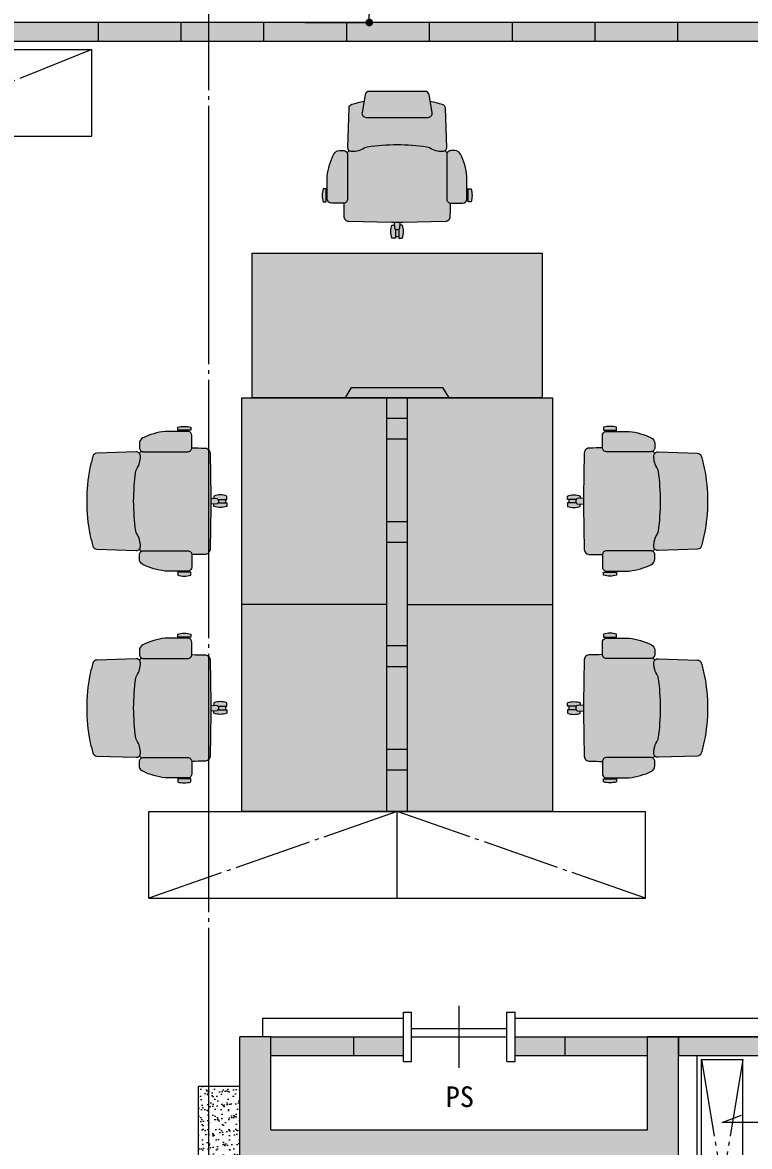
# Model space of a CAD drawing. Header units: millimetres. Extents: x 11317 to 32317, y 8490 to 23340.
# Drawn here: x 17971 to 21483, y 14058 to 19493 of the extents above; entities that cross this region are included whole.
import ezdxf

# ---------------------------------------------------------------- set-up
doc = ezdxf.new("R2010")
doc.units = ezdxf.units.MM
doc.header["$LTSCALE"] = 25
doc.linetypes.add('1点鎖線15', pattern=[18, 15, -1.125, 0.75, -1.125])
doc.linetypes.add('JIS_08_50', pattern=[53, 50, -1.125, 0.75, -1.125])
for name, color, linetype, lineweight in [('基準線', 1, 'JIS_08_50', 5), ('壁', 4, 'Continuous', 9), ('室名', 2, 'Continuous', 0), ('家具', 6, 'Continuous', 5), ('建具', 2, 'Continuous', 5), ('植栽', 3, 'Continuous', 9), ('設備', 8, 'Continuous', 5), ('間仕切', 2, 'Continuous', 5)]:
    doc.layers.add(name, color=color, linetype=linetype, lineweight=lineweight)
doc.layers.add('文字', color=2, linetype='Continuous')
doc.styles.get("Standard").update_dxf_attribs({"font": 'MS Mincho.ttf', "width": 0.8})
doc.styles.add('ゴシック', font='MS Gothic.ttf')
doc.dimstyles.new('1-50', dxfattribs={"dimscale": 50, "dimtxt": 3, "dimasz": 0.75, "dimexe": 0, "dimexo": 0.5, "dimgap": 0.25, "dimtad": 1, "dimdec": 0, "dimdsep": 46, "dimlunit": 6, "dimtxsty": 'ゴシック', "dimblk1": 'DOT', "dimblk2": 'DOT', "dimsah": 1, "dimcen": 0.75, "dimadec": 0, "dimazin": 0, "dimtfac": 1, "dimtdec": 0, "dimtmove": 2, "dimatfit": 3, "dimldrblk": 'DOT', "dimfxl": 0, "dimtolj": 1, "dimtzin": 0, "dimlwd": 5, "dimlwe": 5, "dimarcsym": 0})

# ---------------------------------------------------------------- blocks, each defined once
blk = doc.blocks.new('フリーアクセス3_p（CAD素材.com）')
at = {"color": 0, "linetype": 'ByBlock', "lineweight": -2}
for p, q in [((650, 220), (700, 250)), ((650, -220), (650, 220)), ((700, -250), (650, -220))]:
    blk.add_line(p, q, dxfattribs=at)
blk.add_lwpolyline([(700, 700), (700, -700), (0, -700), (0, 700)], close=True, dxfattribs=at)
blk = doc.blocks.new('*U18')
at = {"color": 0, "linetype": 'ByBlock', "lineweight": -2}
for points in [[(0, 600, -0.047458), (160.1, 584.2, -0.020178), (218.1, 569.5, -0.319451), (232.2, 551.2), (238.4, 361.1, -0.417291), (218.8, 340.4, -0.151809), (156.7, 358.2, 0.113964), (144.1, 362.9, 0.028395), (0, 373, 0.028395), (-144.1, 362.9, 0.113964), (-156.7, 358.2, -0.151809), (-218.8, 340.4, -0.417291), (-238.4, 361.1), (-232.2, 551.2, -0.319451), (-218.1, 569.5, -0.020178), (-160.1, 584.2, -0.047458)], [(-279.2, 345.2), (-259.4, 345.2, -0.414214), (-239.4, 325.2), (-239.4, 111.7, -0.414214), (-259.4, 91.7), (-317.7, 91.7, -0.371125), (-337.5, 108.7), (-337.5, 221, -0.087014), (-306.1, 328.5, -0.285598)], [(279.2, 345.2), (259.4, 345.2, 0.414214), (239.4, 325.2), (239.4, 111.7, 0.414214), (259.4, 91.7), (317.7, 91.7, 0.371125), (337.5, 108.7), (337.5, 221, 0.087014), (306.1, 328.5, 0.285598)]]:
    blk.add_lwpolyline(points, format="xyb", close=True, dxfattribs=at)
for points in [[(-231.6, 345.5, 0.036161), (-241.8, 334.8)], [(231.6, 345.5, -0.036161), (241.8, 334.8)], [(-337.5, 160.1), (-357.7, 160.1, 0.132155), (-357.7, 97.5), (-343.1, 97.5), (-343.1, 160.1)], [(337.5, 160.1), (357.7, 160.1, -0.132155), (357.7, 97.5), (343.1, 97.5), (343.1, 160.1)], [(-258.2, 91.8, -0.002949), (-257, 30.8, 0.426675), (-233.1, 3.9), (-26.8, 0), (26.8, 0), (233.1, 3.9, 0.426675), (257, 30.8, -0.002949), (258.2, 91.8)], [(-14.5, 0), (-12.9, -29.8, 0.271847), (0, -36.8, 0.271847), (12.9, -29.8), (14.5, 0)], [(-8.5, -34.4), (-8.5, -77.2), (-25, -77.2, -0.186325), (-25, -15), (-13.7, -15)], [(8.5, -34.4), (8.5, -77.2), (25, -77.2, 0.186325), (25, -15), (13.7, -15)]]:
    blk.add_lwpolyline(points, format="xyb", dxfattribs=at)
for points in [[(-337.2, 107.3), (-343.1, 107.3)], [(337.2, 107.3), (343.1, 107.3)], [(-8.5, -70.1), (8.5, -70.1)]]:
    blk.add_lwpolyline(points, dxfattribs=at)
blk = doc.blocks.new('*U19')
at = {"color": 0, "linetype": 'ByBlock', "lineweight": -2}
for points in [[(134.8, 631.8), (-134.8, 631.8, 0.363756), (-154.5, 615.2), (-169.6, 529.7, 0.466538), (-149.9, 506.2), (149.9, 506.2, 0.466538), (169.6, 529.7), (154.5, 615.2, 0.363756), (134.8, 631.8)], [(159.9, 584.2, -0.000032), (160.1, 584.2, -0.020178), (218.1, 569.5, -0.319451), (232.2, 551.2), (238.4, 361.1, -0.417291), (218.8, 340.4, -0.151809), (156.7, 358.2, 0.113964), (144.1, 362.9, 0.028395), (0, 373, 0.028395), (-144.1, 362.9, 0.113964), (-156.7, 358.2, -0.151809), (-218.8, 340.4, -0.417291), (-238.4, 361.1), (-232.2, 551.2, -0.319451), (-218.1, 569.5, -0.020178), (-160.1, 584.2, -0.000032), (-159.9, 584.2)], [(-231.6, 345.5, 0.036161), (-241.8, 334.8)], [(231.6, 345.5, -0.036161), (241.8, 334.8)], [(-337.5, 160.1), (-357.7, 160.1, 0.132155), (-357.7, 97.5), (-343.1, 97.5), (-343.1, 160.1)], [(337.5, 160.1), (357.7, 160.1, -0.132155), (357.7, 97.5), (343.1, 97.5), (343.1, 160.1)], [(-258.2, 91.8, -0.002949), (-257, 30.8, 0.426675), (-233.1, 3.9), (-26.8, 0), (26.8, 0), (233.1, 3.9, 0.426675), (257, 30.8, -0.002949), (258.2, 91.8)], [(-14.5, 0), (-12.9, -29.8, 0.271847), (0, -36.8, 0.271847), (12.9, -29.8), (14.5, 0)], [(-8.5, -34.4), (-8.5, -77.2), (-25, -77.2, -0.186325), (-25, -15), (-13.7, -15)], [(8.5, -34.4), (8.5, -77.2), (25, -77.2, 0.186325), (25, -15), (13.7, -15)]]:
    blk.add_lwpolyline(points, format="xyb", dxfattribs=at)
for points in [[(-279.2, 345.2), (-259.4, 345.2, -0.414214), (-239.4, 325.2), (-239.4, 111.7, -0.414214), (-259.4, 91.7), (-317.7, 91.7, -0.371125), (-337.5, 108.7), (-337.5, 221, -0.087014), (-306.1, 328.5, -0.285598)], [(279.2, 345.2), (259.4, 345.2, 0.414214), (239.4, 325.2), (239.4, 111.7, 0.414214), (259.4, 91.7), (317.7, 91.7, 0.371125), (337.5, 108.7), (337.5, 221, 0.087014), (306.1, 328.5, 0.285598)]]:
    blk.add_lwpolyline(points, format="xyb", close=True, dxfattribs=at)
for points in [[(-337.2, 107.3), (-343.1, 107.3)], [(337.2, 107.3), (343.1, 107.3)], [(-8.5, -70.1), (8.5, -70.1)]]:
    blk.add_lwpolyline(points, dxfattribs=at)
blk = doc.blocks.new('_Dot')
at = {"color": 0, "linetype": 'ByBlock', "lineweight": -2}
blk.add_line((-0.5, 0), (-1, 0), dxfattribs=at)
at = {"color": 0, "linetype": 'ByBlock', "const_width": 0.5}
blk.add_lwpolyline([(-0.25, 0, 1), (0.25, 0, 1)], format="xyb", close=True, dxfattribs=at)
blk = doc.blocks.new('*D43')
at = {"layer": 'Defpoints', "color": 0, "transparency": 16777216}
for p in [(19309.7, 20293.1), (19309.7, 19493.1), (19646.2, 19493.1)]:
    blk.add_point(p, dxfattribs=at)
at = {"layer": '文字', "color": 0, "lineweight": 5, "transparency": 16777216}
for p, q in [((19334.7, 20293.1), (19646.2, 20293.1)), ((19646.2, 20255.6), (19646.2, 19530.6)), ((19334.7, 19493.1), (19646.2, 19493.1))]:
    blk.add_line(p, q, dxfattribs=at)
at = {"layer": '文字', "color": 0, "lineweight": 5, "transparency": 16777216, "xscale": 37.5, "yscale": 37.5, "zscale": 37.5}
for p, rotation in [((19646.2, 20293.1), 90), ((19646.2, 19493.1), 270)]:
    blk.add_blockref('_Dot', p, dxfattribs=dict(at, rotation=rotation))
at = {"layer": '文字', "color": 0, "transparency": 16777216, "insert": (19558.7, 19893.1), "char_height": 150, "attachment_point": 5, "rotation": 90}
blk.add_mtext('\\A1;800', dxfattribs=at)
blk = doc.blocks.new('デスク３')
at = {"color": 0, "linetype": 'ByBlock', "lineweight": -2}
blk.add_lwpolyline([(1500, -2000), (0, -2000), (0, 0), (1500, 0)], close=True, dxfattribs=at)
for points in [[(700, -2000), (700, 0)], [(800, -2000), (800, 0)], [(800, -100), (700, -100)], [(800, -200), (700, -200)], [(800, -600), (700, -600)], [(800, -700), (700, -700)], [(700, -1000), (0, -1000)], [(800, -1000), (1500, -1000)], [(800, -1200), (700, -1200)], [(800, -1300), (700, -1300)], [(800, -1700), (700, -1700)], [(800, -1800), (700, -1800)]]:
    blk.add_lwpolyline(points, dxfattribs=at)

msp = doc.modelspace()

# ---------------------------------------------------------------- hatches: boundary and pattern name
at = {"layer": '壁', "transparency": 33554559}
h = msp.add_hatch(color=256, dxfattribs=at)
h.dxf.hatch_style = 1
h.paths.add_polyline_path([(18570.6, 12663.1), (18570.6, 12213.1), (18330.6, 12213.1), (18330.6, 12063.1), (19170.6, 12063.1), (19170.6, 12363.1), (19555.6, 12363.1), (19650.6, 12513.1), (19170.6, 12513.1), (19170.6, 13988.1), (20990.6, 13988.1), (20990.6, 12513.1), (20510.6, 12513.1), (20605.6, 12363.1), (20990.6, 12363.1), (20990.6, 12063.1), (21140.6, 12063.1), (21140.6, 14588.1), (20990.6, 14588.1), (20990.6, 14138.1), (19170.6, 14138.1), (19170.6, 14588.1), (19020.6, 14588.1), (19020.6, 12663.1)])
at = {"layer": '家具', "transparency": 33554483}
h = msp.add_hatch(color=256, dxfattribs=at)
h.dxf.hatch_style = 1
h.paths.add_polyline_path([(19422.8, 18688.3, 0.132155), (19422.8, 18625.7), (19437.4, 18625.7), (19437.4, 18688.3)])
h.paths.add_polyline_path([(19437.4, 18688.3), (19437.4, 18635.4), (19443.4, 18635.4, -0.018643), (19443.1, 18636.9), (19443.1, 18688.3)])
h.paths.add_polyline_path([(19443.1, 18749.1), (19443.1, 18636.9, 0.371125), (19462.9, 18619.9), (19521.2, 18619.9, 0.414214), (19541.2, 18639.9), (19541.2, 18853.4, 0.414214), (19521.2, 18873.4), (19501.4, 18873.4, 0.285598), (19474.5, 18856.6, 0.087014)])
h.paths.add_polyline_path([(19636.5, 18891.1, 0.113964), (19623.8, 18886.4, -0.151809), (19561.8, 18868.6, -0.177664), (19548.9, 18873.6, 0.036161), (19538.8, 18863, -0.125689), (19541.2, 18853.4), (19541.2, 18639.9, -0.397284), (19522.4, 18619.9, -0.002949), (19523.6, 18558.9, 0.426675), (19547.5, 18532.1), (19753.8, 18528.1), (19807.4, 18528.1), (20013.6, 18532.1, 0.426675), (20037.6, 18558.9, -0.002949), (20038.8, 18619.9, -0.397284), (20020, 18639.9), (20020, 18853.4, -0.125689), (20022.4, 18863, 0.036161), (20012.2, 18873.6, -0.177664), (19999.4, 18868.6, -0.151809), (19937.3, 18886.4, 0.113964), (19924.7, 18891.1, 0.028395), (19780.6, 18901.1, 0.028395)])
h.paths.add_polyline_path([(19611, 19057.9), (19620.6, 19112.4, 0.000032), (19620.5, 19112.3, 0.020178), (19562.5, 19097.7, 0.321753), (19548.4, 19079.1), (19542.2, 18889.2, 0.417291), (19561.8, 18868.6, 0.151809), (19623.8, 18886.4, -0.113964), (19636.5, 18891.1, -0.028395), (19780.6, 18901.1, -0.028395), (19924.7, 18891.1, -0.113964), (19937.3, 18886.4, 0.151809), (19999.4, 18868.6, 0.417291), (20019, 18889.2), (20012.8, 19079.3, 0.319451), (19998.6, 19097.7, 0.020178), (19940.6, 19112.3, 0.000032), (19940.5, 19112.4), (19950.2, 19057.9, -0.466538), (19930.5, 19034.4), (19630.7, 19034.4, -0.466538)])
h.paths.add_polyline_path([(19645.8, 19159.9, 0.363756), (19626.1, 19143.4), (19611, 19057.9, 0.466538), (19630.7, 19034.4), (19930.5, 19034.4, 0.466538), (19950.2, 19057.9), (19935, 19143.4, 0.363756), (19915.3, 19159.9)])
h.paths.add_polyline_path([(20059.7, 18873.4), (20040, 18873.4, 0.414214), (20020, 18853.4), (20020, 18639.9, 0.414214), (20040, 18619.9), (20098.3, 18619.9, 0.371125), (20118.1, 18636.9), (20118.1, 18749.1, 0.087014), (20086.7, 18856.6, 0.285598)])
h.paths.add_polyline_path([(20118.1, 18688.3), (20118.1, 18636.9, -0.018643), (20117.8, 18635.4), (20123.7, 18635.4), (20123.7, 18688.3)])
h.paths.add_polyline_path([(20138.3, 18688.3), (20123.7, 18688.3), (20123.7, 18625.7), (20138.3, 18625.7, 0.132155)])
h.paths.add_polyline_path([(19766.1, 18528.1), (19767.7, 18498.4, 0.271847), (19780.6, 18491.4, 0.271847), (19793.5, 18498.4), (19795.1, 18528.1)])
h.paths.add_polyline_path([(19755.5, 18513.2, 0.186325), (19755.5, 18451), (19772.1, 18451), (19772.1, 18493.7, -0.111974), (19767.7, 18498.4), (19766.9, 18513.2)])
h.paths.add_polyline_path([(19780.6, 18491.4, -0.15515), (19772.1, 18493.7), (19772.1, 18458.1), (19789.1, 18458.1), (19789.1, 18493.7, -0.15515)])
h.paths.add_polyline_path([(19789.1, 18493.7), (19789.1, 18451), (19805.6, 18451, 0.186325), (19805.6, 18513.2), (19794.3, 18513.2), (19793.5, 18498.4, -0.111974)])
h = msp.add_hatch(color=256, dxfattribs=at)
h.dxf.hatch_style = 1
h.paths.add_polyline_path([(19080.6, 18378.1), (19080.6, 17678.1), (19530.6, 17678.1), (19560.6, 17728.1), (20000.6, 17728.1), (20030.6, 17678.1), (20480.6, 17678.1), (20480.6, 18378.1)])
h.paths.add_polyline_path([(19560.6, 17728.1), (19530.6, 17678.1), (20030.6, 17678.1), (20000.6, 17728.1)], flags=17)
h = msp.add_hatch(color=256, dxfattribs=at)
h.dxf.hatch_style = 1
h.paths.add_polyline_path([(20530.6, 17678.1), (19030.6, 17678.1), (19030.6, 15678.1), (20530.6, 15678.1)])
h = msp.add_hatch(color=256, dxfattribs=at)
h.dxf.hatch_style = 1
h.paths.add_polyline_path([(18783.1, 17535.9, 0.132155), (18720.4, 17535.9), (18720.4, 17521.3), (18783.1, 17521.3)])
h.paths.add_polyline_path([(18773.3, 17521.3), (18720.4, 17521.3), (18720.4, 17515.6), (18771.8, 17515.6, -0.018643), (18773.3, 17515.4)])
h.paths.add_polyline_path([(18788.9, 17495.9, 0.371125), (18771.8, 17515.6), (18659.6, 17515.6, 0.087014), (18552.1, 17484.2, 0.285598), (18535.4, 17457.3), (18535.4, 17437.5, 0.414214), (18555.4, 17417.5), (18768.9, 17417.5, 0.414214), (18788.9, 17437.5)])
h.paths.add_polyline_path([(18876.7, 17411.2, 0.426675), (18849.8, 17435.1, -0.002949), (18788.8, 17436.4, -0.397284), (18768.9, 17417.5), (18555.4, 17417.5, -0.125689), (18545.8, 17420, 0.036161), (18535.1, 17409.8, -0.177664), (18540.2, 17397, -0.151809), (18522.4, 17334.9, 0.113964), (18517.7, 17322.2, 0.028395), (18507.6, 17178.1, 0.028395), (18517.7, 17034.1, 0.113964), (18522.4, 17021.4, -0.151809), (18540.2, 16959.3, -0.177664), (18535.1, 16946.5, 0.036161), (18545.8, 16936.3, -0.125689), (18555.4, 16938.8), (18768.9, 16938.8, -0.397284), (18788.8, 16919.9, -0.002949), (18849.8, 16921.2, 0.426675), (18876.7, 16945.1), (18880.6, 17151.3), (18880.6, 17205)])
h.paths.add_polyline_path([(18957.7, 17203.2, 0.186325), (18895.6, 17203.2), (18895.6, 17191.8), (18910.4, 17191.1, -0.111974), (18915, 17186.6), (18957.7, 17186.6)])
h.paths.add_polyline_path([(18950.7, 17186.6), (18915, 17186.6, -0.15515), (18917.4, 17178.1, -0.15515), (18915, 17169.7), (18950.7, 17169.7)])
h.paths.add_polyline_path([(18957.7, 17169.7), (18915, 17169.7, -0.111974), (18910.4, 17165.2), (18895.6, 17164.4), (18895.6, 17153.1, 0.186325), (18957.7, 17153.1)])
h.paths.add_polyline_path([(18910.4, 17191.1), (18880.6, 17192.6), (18880.6, 17163.7), (18910.4, 17165.2, 0.271847), (18917.4, 17178.1, 0.271847)])
h.paths.add_polyline_path([(18788.9, 16918.8, 0.414214), (18768.9, 16938.8), (18555.4, 16938.8, 0.414214), (18535.4, 16918.8), (18535.4, 16899, 0.285598), (18552.1, 16872.1, 0.087014), (18659.6, 16840.6), (18771.8, 16840.6, 0.371125), (18788.9, 16860.4)])
h.paths.add_polyline_path([(18773.3, 16840.9, -0.018643), (18771.8, 16840.6), (18720.4, 16840.6), (18720.4, 16835), (18773.3, 16835)])
h.paths.add_polyline_path([(18783.1, 16835), (18720.4, 16835), (18720.4, 16820.4, 0.132155), (18783.1, 16820.4)])
h.paths.add_polyline_path([(18507.6, 17178.1, -0.028395), (18517.7, 17322.2, -0.113964), (18522.4, 17334.9, 0.151809), (18540.2, 17397, 0.417291), (18519.5, 17416.5), (18329.4, 17410.3, 0.319451), (18311, 17396.2, 0.020178), (18296.4, 17338.2, 0.047458), (18280.6, 17178.1, 0.047458), (18296.4, 17018.1, 0.020178), (18311, 16960.1, 0.321753), (18329.6, 16946), (18519.5, 16939.8, 0.417291), (18540.2, 16959.3, 0.151809), (18522.4, 17021.4, -0.113964), (18517.7, 17034.1, -0.028395)])
h = msp.add_hatch(color=256, dxfattribs=at)
h.dxf.hatch_style = 1
h.paths.add_polyline_path([(20778.1, 17535.9, -0.132155), (20840.7, 17535.9), (20840.7, 17521.3), (20778.1, 17521.3)])
h.paths.add_polyline_path([(20787.9, 17521.3), (20840.7, 17521.3), (20840.7, 17515.6), (20789.3, 17515.6, 0.018643), (20787.9, 17515.4)])
h.paths.add_polyline_path([(20772.3, 17495.9, -0.371125), (20789.3, 17515.6), (20901.6, 17515.6, -0.087014), (21009.1, 17484.2, -0.285598), (21025.8, 17457.3), (21025.8, 17437.5, -0.414214), (21005.8, 17417.5), (20792.3, 17417.5, -0.414214), (20772.3, 17437.5)])
h.paths.add_polyline_path([(20684.5, 17411.2, -0.426675), (20711.4, 17435.1, 0.002949), (20772.3, 17436.4, 0.397284), (20792.3, 17417.5), (21005.8, 17417.5, 0.125689), (21015.4, 17420, -0.036161), (21026, 17409.8, 0.177664), (21021, 17397, 0.151809), (21038.8, 17334.9, -0.113964), (21043.5, 17322.2, -0.028395), (21053.6, 17178.1, -0.028395), (21043.5, 17034.1, -0.113964), (21038.8, 17021.4, 0.151809), (21021, 16959.3, 0.177664), (21026, 16946.5, -0.036161), (21015.4, 16936.3, 0.125689), (21005.8, 16938.8), (20792.3, 16938.8, 0.397284), (20772.3, 16919.9, 0.002949), (20711.4, 16921.2, -0.426675), (20684.5, 16945.1), (20680.6, 17151.3), (20680.6, 17205)])
h.paths.add_polyline_path([(20603.4, 17203.2, -0.186325), (20665.6, 17203.2), (20665.6, 17191.8), (20650.8, 17191.1, 0.111974), (20646.2, 17186.6), (20603.4, 17186.6)])
h.paths.add_polyline_path([(20610.5, 17186.6), (20646.2, 17186.6, 0.15515), (20643.8, 17178.1, 0.15515), (20646.2, 17169.7), (20610.5, 17169.7)])
h.paths.add_polyline_path([(20603.4, 17169.7), (20646.2, 17169.7, 0.111974), (20650.8, 17165.2), (20665.6, 17164.4), (20665.6, 17153.1, -0.186325), (20603.4, 17153.1)])
h.paths.add_polyline_path([(20650.8, 17191.1), (20680.6, 17192.6), (20680.6, 17163.7), (20650.8, 17165.2, -0.271847), (20643.8, 17178.1, -0.271847)])
h.paths.add_polyline_path([(20772.3, 16918.8, -0.414214), (20792.3, 16938.8), (21005.8, 16938.8, -0.414214), (21025.8, 16918.8), (21025.8, 16899, -0.285598), (21009.1, 16872.1, -0.087014), (20901.6, 16840.6), (20789.3, 16840.6, -0.371125), (20772.3, 16860.4)])
h.paths.add_polyline_path([(20787.9, 16840.9, 0.018643), (20789.3, 16840.6), (20840.7, 16840.6), (20840.7, 16835), (20787.9, 16835)])
h.paths.add_polyline_path([(20778.1, 16835), (20840.7, 16835), (20840.7, 16820.4, -0.132155), (20778.1, 16820.4)])
h.paths.add_polyline_path([(21053.6, 17178.1, 0.028395), (21043.5, 17322.2, 0.113964), (21038.8, 17334.9, -0.151809), (21021, 17397, -0.417291), (21041.6, 17416.5), (21231.7, 17410.3, -0.319451), (21250.1, 17396.2, -0.020178), (21264.8, 17338.2, -0.047458), (21280.6, 17178.1, -0.047458), (21264.8, 17018.1, -0.020178), (21250.1, 16960.1, -0.321753), (21231.6, 16946), (21041.6, 16939.8, -0.417291), (21021, 16959.3, -0.151809), (21038.8, 17021.4, 0.113964), (21043.5, 17034.1, 0.028395)])
h = msp.add_hatch(color=256, dxfattribs=at)
h.dxf.hatch_style = 1
h.paths.add_polyline_path([(18783.1, 16535.9, 0.132155), (18720.4, 16535.9), (18720.4, 16521.3), (18783.1, 16521.3)])
h.paths.add_polyline_path([(18773.3, 16521.3), (18720.4, 16521.3), (18720.4, 16515.6), (18771.8, 16515.6, -0.018643), (18773.3, 16515.4)])
h.paths.add_polyline_path([(18788.9, 16495.9, 0.371125), (18771.8, 16515.6), (18659.6, 16515.6, 0.087014), (18552.1, 16484.2, 0.285598), (18535.4, 16457.3), (18535.4, 16437.5, 0.414214), (18555.4, 16417.5), (18768.9, 16417.5, 0.414214), (18788.9, 16437.5)])
h.paths.add_polyline_path([(18876.7, 16411.2, 0.426675), (18849.8, 16435.1, -0.002949), (18788.8, 16436.4, -0.397284), (18768.9, 16417.5), (18555.4, 16417.5, -0.125689), (18545.8, 16420, 0.036161), (18535.1, 16409.8, -0.177664), (18540.2, 16397, -0.151809), (18522.4, 16334.9, 0.113964), (18517.7, 16322.2, 0.028395), (18507.6, 16178.1, 0.028395), (18517.7, 16034.1, 0.113964), (18522.4, 16021.4, -0.151809), (18540.2, 15959.3, -0.177664), (18535.1, 15946.5, 0.036161), (18545.8, 15936.3, -0.125689), (18555.4, 15938.8), (18768.9, 15938.8, -0.397284), (18788.8, 15919.9, -0.002949), (18849.8, 15921.2, 0.426675), (18876.7, 15945.1), (18880.6, 16151.3), (18880.6, 16205)])
h.paths.add_polyline_path([(18957.7, 16203.2, 0.186325), (18895.6, 16203.2), (18895.6, 16191.8), (18910.4, 16191.1, -0.111974), (18915, 16186.6), (18957.7, 16186.6)])
h.paths.add_polyline_path([(18950.7, 16186.6), (18915, 16186.6, -0.15515), (18917.4, 16178.1, -0.15515), (18915, 16169.7), (18950.7, 16169.7)])
h.paths.add_polyline_path([(18957.7, 16169.7), (18915, 16169.7, -0.111974), (18910.4, 16165.2), (18895.6, 16164.4), (18895.6, 16153.1, 0.186325), (18957.7, 16153.1)])
h.paths.add_polyline_path([(18910.4, 16191.1), (18880.6, 16192.6), (18880.6, 16163.7), (18910.4, 16165.2, 0.271847), (18917.4, 16178.1, 0.271847)])
h.paths.add_polyline_path([(18788.9, 15918.8, 0.414214), (18768.9, 15938.8), (18555.4, 15938.8, 0.414214), (18535.4, 15918.8), (18535.4, 15899, 0.285598), (18552.1, 15872.1, 0.087014), (18659.6, 15840.6), (18771.8, 15840.6, 0.371125), (18788.9, 15860.4)])
h.paths.add_polyline_path([(18773.3, 15840.9, -0.018643), (18771.8, 15840.6), (18720.4, 15840.6), (18720.4, 15835), (18773.3, 15835)])
h.paths.add_polyline_path([(18783.1, 15835), (18720.4, 15835), (18720.4, 15820.4, 0.132155), (18783.1, 15820.4)])
h.paths.add_polyline_path([(18507.6, 16178.1, -0.028395), (18517.7, 16322.2, -0.113964), (18522.4, 16334.9, 0.151809), (18540.2, 16397, 0.417291), (18519.5, 16416.5), (18329.4, 16410.3, 0.319451), (18311, 16396.2, 0.020178), (18296.4, 16338.2, 0.047458), (18280.6, 16178.1, 0.047458), (18296.4, 16018.1, 0.020178), (18311, 15960.1, 0.321753), (18329.6, 15946), (18519.5, 15939.8, 0.417291), (18540.2, 15959.3, 0.151809), (18522.4, 16021.4, -0.113964), (18517.7, 16034.1, -0.028395)])
h = msp.add_hatch(color=256, dxfattribs=at)
h.dxf.hatch_style = 1
h.paths.add_polyline_path([(20778.1, 16535.9, -0.132155), (20840.7, 16535.9), (20840.7, 16521.3), (20778.1, 16521.3)])
h.paths.add_polyline_path([(20787.9, 16521.3), (20840.7, 16521.3), (20840.7, 16515.6), (20789.3, 16515.6, 0.018643), (20787.9, 16515.4)])
h.paths.add_polyline_path([(20772.3, 16495.9, -0.371125), (20789.3, 16515.6), (20901.6, 16515.6, -0.087014), (21009.1, 16484.2, -0.285598), (21025.8, 16457.3), (21025.8, 16437.5, -0.414214), (21005.8, 16417.5), (20792.3, 16417.5, -0.414214), (20772.3, 16437.5)])
h.paths.add_polyline_path([(20684.5, 16411.2, -0.426675), (20711.4, 16435.1, 0.002949), (20772.3, 16436.4, 0.397284), (20792.3, 16417.5), (21005.8, 16417.5, 0.125689), (21015.4, 16420, -0.036161), (21026, 16409.8, 0.177664), (21021, 16397, 0.151809), (21038.8, 16334.9, -0.113964), (21043.5, 16322.2, -0.028395), (21053.6, 16178.1, -0.028395), (21043.5, 16034.1, -0.113964), (21038.8, 16021.4, 0.151809), (21021, 15959.3, 0.177664), (21026, 15946.5, -0.036161), (21015.4, 15936.3, 0.125689), (21005.8, 15938.8), (20792.3, 15938.8, 0.397284), (20772.3, 15919.9, 0.002949), (20711.4, 15921.2, -0.426675), (20684.5, 15945.1), (20680.6, 16151.3), (20680.6, 16205)])
h.paths.add_polyline_path([(20603.4, 16203.2, -0.186325), (20665.6, 16203.2), (20665.6, 16191.8), (20650.8, 16191.1, 0.111974), (20646.2, 16186.6), (20603.4, 16186.6)])
h.paths.add_polyline_path([(20610.5, 16186.6), (20646.2, 16186.6, 0.15515), (20643.8, 16178.1, 0.15515), (20646.2, 16169.7), (20610.5, 16169.7)])
h.paths.add_polyline_path([(20603.4, 16169.7), (20646.2, 16169.7, 0.111974), (20650.8, 16165.2), (20665.6, 16164.4), (20665.6, 16153.1, -0.186325), (20603.4, 16153.1)])
h.paths.add_polyline_path([(20650.8, 16191.1), (20680.6, 16192.6), (20680.6, 16163.7), (20650.8, 16165.2, -0.271847), (20643.8, 16178.1, -0.271847)])
h.paths.add_polyline_path([(20772.3, 15918.8, -0.414214), (20792.3, 15938.8), (21005.8, 15938.8, -0.414214), (21025.8, 15918.8), (21025.8, 15899, -0.285598), (21009.1, 15872.1, -0.087014), (20901.6, 15840.6), (20789.3, 15840.6, -0.371125), (20772.3, 15860.4)])
h.paths.add_polyline_path([(20787.9, 15840.9, 0.018643), (20789.3, 15840.6), (20840.7, 15840.6), (20840.7, 15835), (20787.9, 15835)])
h.paths.add_polyline_path([(20778.1, 15835), (20840.7, 15835), (20840.7, 15820.4, -0.132155), (20778.1, 15820.4)])
h.paths.add_polyline_path([(21053.6, 16178.1, 0.028395), (21043.5, 16322.2, 0.113964), (21038.8, 16334.9, -0.151809), (21021, 16397, -0.417291), (21041.6, 16416.5), (21231.7, 16410.3, -0.319451), (21250.1, 16396.2, -0.020178), (21264.8, 16338.2, -0.047458), (21280.6, 16178.1, -0.047458), (21264.8, 16018.1, -0.020178), (21250.1, 15960.1, -0.321753), (21231.6, 15946), (21041.6, 15939.8, -0.417291), (21021, 15959.3, -0.151809), (21038.8, 16021.4, 0.113964), (21043.5, 16034.1, 0.028395)])
at = {"layer": '植栽'}
h = msp.add_hatch(dxfattribs=at)
h.set_pattern_fill('AR-SAND', color=256)
h.set_pattern_definition([(37.5, (0, -466.796), (-1.60003, 48.941324), [0, -38.608, 0, -43.18, 0, -41.275]), (7.5, (0, -466.796), (44.95233, 71.68251), [0, -20.828, 0, -34.798, 0, -13.335]), (327.5, (-31.24, -466.796), (79.09924, 0.14372), [0, -12.7, 0, -45.72, 0, -59.69]), (317.5, (-31.24, -466.796), (76.35565, 22.29293), [0, -6.35, 0, -29.972, 0, -34.29])])
h.paths.add_polyline_path([(19020.6, 14348.1), (18820.6, 14348.1), (18820.6, 13848.1), (19020.6, 13848.1)])
h.paths.add_polyline_path([(19020.6, 13848.1), (18820.6, 13848.1), (18820.6, 13348.1), (19020.6, 13348.1)])
at = {"layer": '間仕切', "transparency": 33554483}
h = msp.add_hatch(color=256, dxfattribs=at)
h.dxf.hatch_style = 1
h.paths.add_polyline_path([(21140.6, 14588.1), (21140.6, 14498.1), (23682.9, 14498.1), (23945.6, 14760.9), (23945.6, 19493.1), (17045.6, 19493.1), (17045.6, 18633.1), (16245.6, 18633.1), (16245.6, 18543.1), (17135.6, 18543.1), (17135.6, 19403.1), (23855.6, 19403.1), (23855.6, 14798.1), (23645.6, 14588.1)])
h = msp.add_hatch(color=256, dxfattribs=at)
h.dxf.hatch_style = 1
h.paths.add_polyline_path([(19170.6, 14588.1), (19170.6, 14498.1), (19810.6, 14498.1), (19810.6, 14588.1)])
h.paths.add_polyline_path([(20990.6, 14498.1), (20990.6, 14588.1), (20350.6, 14588.1), (20350.6, 14498.1)])

# ---------------------------------------------------------------- linework, layer by layer
at = {"layer": '基準線'}
msp.add_line((18870.6, 9890.6), (18870.6, 21963.1), dxfattribs=at)
at = {"layer": '壁'}
for p, q in [((19020.6, 12663.1), (19020.6, 14588.1)), ((19170.6, 14588.1), (19020.6, 14588.1)), ((19170.6, 14138.1), (19170.6, 14588.1)), ((21140.6, 14588.1), (20990.6, 14588.1)), ((20990.6, 14138.1), (20990.6, 14588.1)), ((21140.6, 11988.1), (21140.6, 14588.1)), ((21230.6, 12828.1), (21230.6, 14498.1)), ((19170.6, 14138.1), (20990.6, 14138.1))]:
    msp.add_line(p, q, dxfattribs=at)
at = {"layer": '室名'}
for p, q in [((21351, 14174.4), (21444.8, 14209.2)), ((23528.5, 14174.4), (21351, 14174.4))]:
    msp.add_line(p, q, dxfattribs=at)
at = {"layer": '家具'}
for p, q in [((17265.6, 19363.1), (18305.6, 19363.1)), ((18305.6, 18943.1), (18305.6, 19363.1)), ((17265.6, 18943.1), (18305.6, 18943.1)), ((18580.6, 15258.1), (18580.6, 15678.1)), ((18580.6, 15678.1), (19780.6, 15678.1)), ((19780.6, 15258.1), (19780.6, 15678.1)), ((19780.6, 15678.1), (20980.6, 15678.1)), ((19780.6, 15258.1), (19780.6, 15678.1)), ((20980.6, 15258.1), (20980.6, 15678.1)), ((18580.6, 15258.1), (19780.6, 15258.1)), ((19780.6, 15258.1), (20980.6, 15258.1))]:
    msp.add_line(p, q, dxfattribs=at)
at = {"layer": '家具', "linetype": '1点鎖線15'}
for p, q in [((18305.6, 19363.1), (17265.6, 18943.1)), ((19780.6, 15678.1), (18580.6, 15258.1)), ((20980.6, 15258.1), (19780.6, 15678.1))]:
    msp.add_line(p, q, dxfattribs=at)
at = {"layer": '建具'}
for p, q in [((20080.6, 14438.1), (20080.6, 14738.1)), ((19810.6, 14468.1), (19810.6, 14708.1)), ((19810.6, 14708.1), (19850.6, 14708.1)), ((19850.6, 14468.1), (19850.6, 14708.1)), ((20310.6, 14468.1), (20310.6, 14708.1)), ((20310.6, 14708.1), (20350.6, 14708.1)), ((20350.6, 14468.1), (20350.6, 14708.1)), ((19850.6, 14628.1), (20310.6, 14628.1)), ((19850.6, 14588.1), (20310.6, 14588.1)), ((19810.6, 14468.1), (19850.6, 14468.1)), ((20310.6, 14468.1), (20350.6, 14468.1))]:
    msp.add_line(p, q, dxfattribs=at)
at = {"layer": '植栽'}
for p in [(19020.6, 14348.1), (18820.6, 13348.1)]:
    msp.add_line(p, (18820.6, 14348.1), dxfattribs=at)
at = {"layer": '設備'}
for p, q in [((21250.6, 13278.1), (21250.6, 14478.1)), ((21250.6, 14478.1), (21450.6, 14478.1)), ((21450.6, 13278.1), (21450.6, 14478.1))]:
    msp.add_line(p, q, dxfattribs=at)
at = {"layer": '設備', "linetype": '1点鎖線15'}
for p, q in [((21250.6, 14478.1), (21450.6, 13278.1)), ((21450.6, 14478.1), (21250.6, 13278.1))]:
    msp.add_line(p, q, dxfattribs=at)
at = {"layer": '間仕切'}
for p, q in [((18335.6, 19493.1), (18335.6, 19403.1)), ((18735.6, 19493.1), (18735.6, 19403.1)), ((19135.6, 19493.1), (19135.6, 19403.1)), ((19535.6, 19493.1), (19535.6, 19403.1)), ((19935.6, 19493.1), (19935.6, 19403.1)), ((20335.6, 19493.1), (20335.6, 19403.1)), ((20735.6, 19493.1), (20735.6, 19403.1)), ((21135.6, 19493.1), (21135.6, 19403.1)), ((17135.6, 19403.1), (23855.6, 19403.1)), ((19130.6, 14678.1), (19810.6, 14678.1)), ((19130.6, 14678.1), (19130.6, 14588.1)), ((20350.6, 14553.1), (20350.6, 14678.1)), ((20350.6, 14678.1), (23608.3, 14678.1)), ((19170.6, 14588.1), (19810.6, 14588.1)), ((19570.6, 14588.1), (19570.6, 14498.1)), ((19850.6, 14588.1), (20310.6, 14588.1)), ((20350.6, 14588.1), (23645.6, 14588.1)), ((20590.6, 14588.1), (20590.6, 14498.1)), ((19170.6, 14498.1), (19810.6, 14498.1)), ((20350.6, 14498.1), (20990.6, 14498.1)), ((21140.6, 14498.1), (23682.9, 14498.1))]:
    msp.add_line(p, q, dxfattribs=at)
msp.add_lwpolyline([(16245.6, 18633.1), (16245.6, 18543.1), (17135.6, 18543.1), (17135.6, 19403.1), (23855.6, 19403.1), (23855.6, 14798.1), (23645.6, 14588.1), (21140.6, 14588.1), (21140.6, 14498.1), (23682.9, 14498.1), (23945.6, 14760.9), (23945.6, 19493.1), (17045.6, 19493.1), (17045.6, 18633.1), (16245.6, 18633.1)], dxfattribs=at)

# ---------------------------------------------------------------- block references
at = {"layer": '家具'}
for name, p in [('*U19', (19780.6, 18528.1)), ('デスク３', (19030.6, 17678.1))]:
    msp.add_blockref(name, p, dxfattribs=at)
at = {"layer": '家具', "rotation": 270}
for name, p in [('フリーアクセス3_p（CAD素材.com）', (19780.6, 18378.1)), ('*U18', (20680.6, 17178.1)), ('*U18', (20680.6, 16178.1))]:
    msp.add_blockref(name, p, dxfattribs=at)
at = {"layer": '家具', "xscale": -1, "rotation": 90}
for p in [(18880.6, 17178.1), (18880.6, 16178.1)]:
    msp.add_blockref('*U18', p, dxfattribs=at)

# ---------------------------------------------------------------- texts
at = {"layer": '室名'}
msp.add_text('PS', height=100, dxfattribs=at).set_placement((20015.7, 14248.4))

# ---------------------------------------------------------------- dimensions: what is measured, and where the dimension line sits
at = {"layer": '文字'}
dim = msp.add_linear_dim(base=(19646.2, 19493.1), p1=(19309.7, 20293.1), p2=(19309.7, 19493.1), angle=90, dimstyle='1-50', override={"dimtxsty": 'Standard'}, dxfattribs=at)
dim.commit()
dim.dimension.update_dxf_attribs({"geometry": '*D43', "text_midpoint": (19558.7, 19893.1)})

doc.saveas('drawing.dxf')
